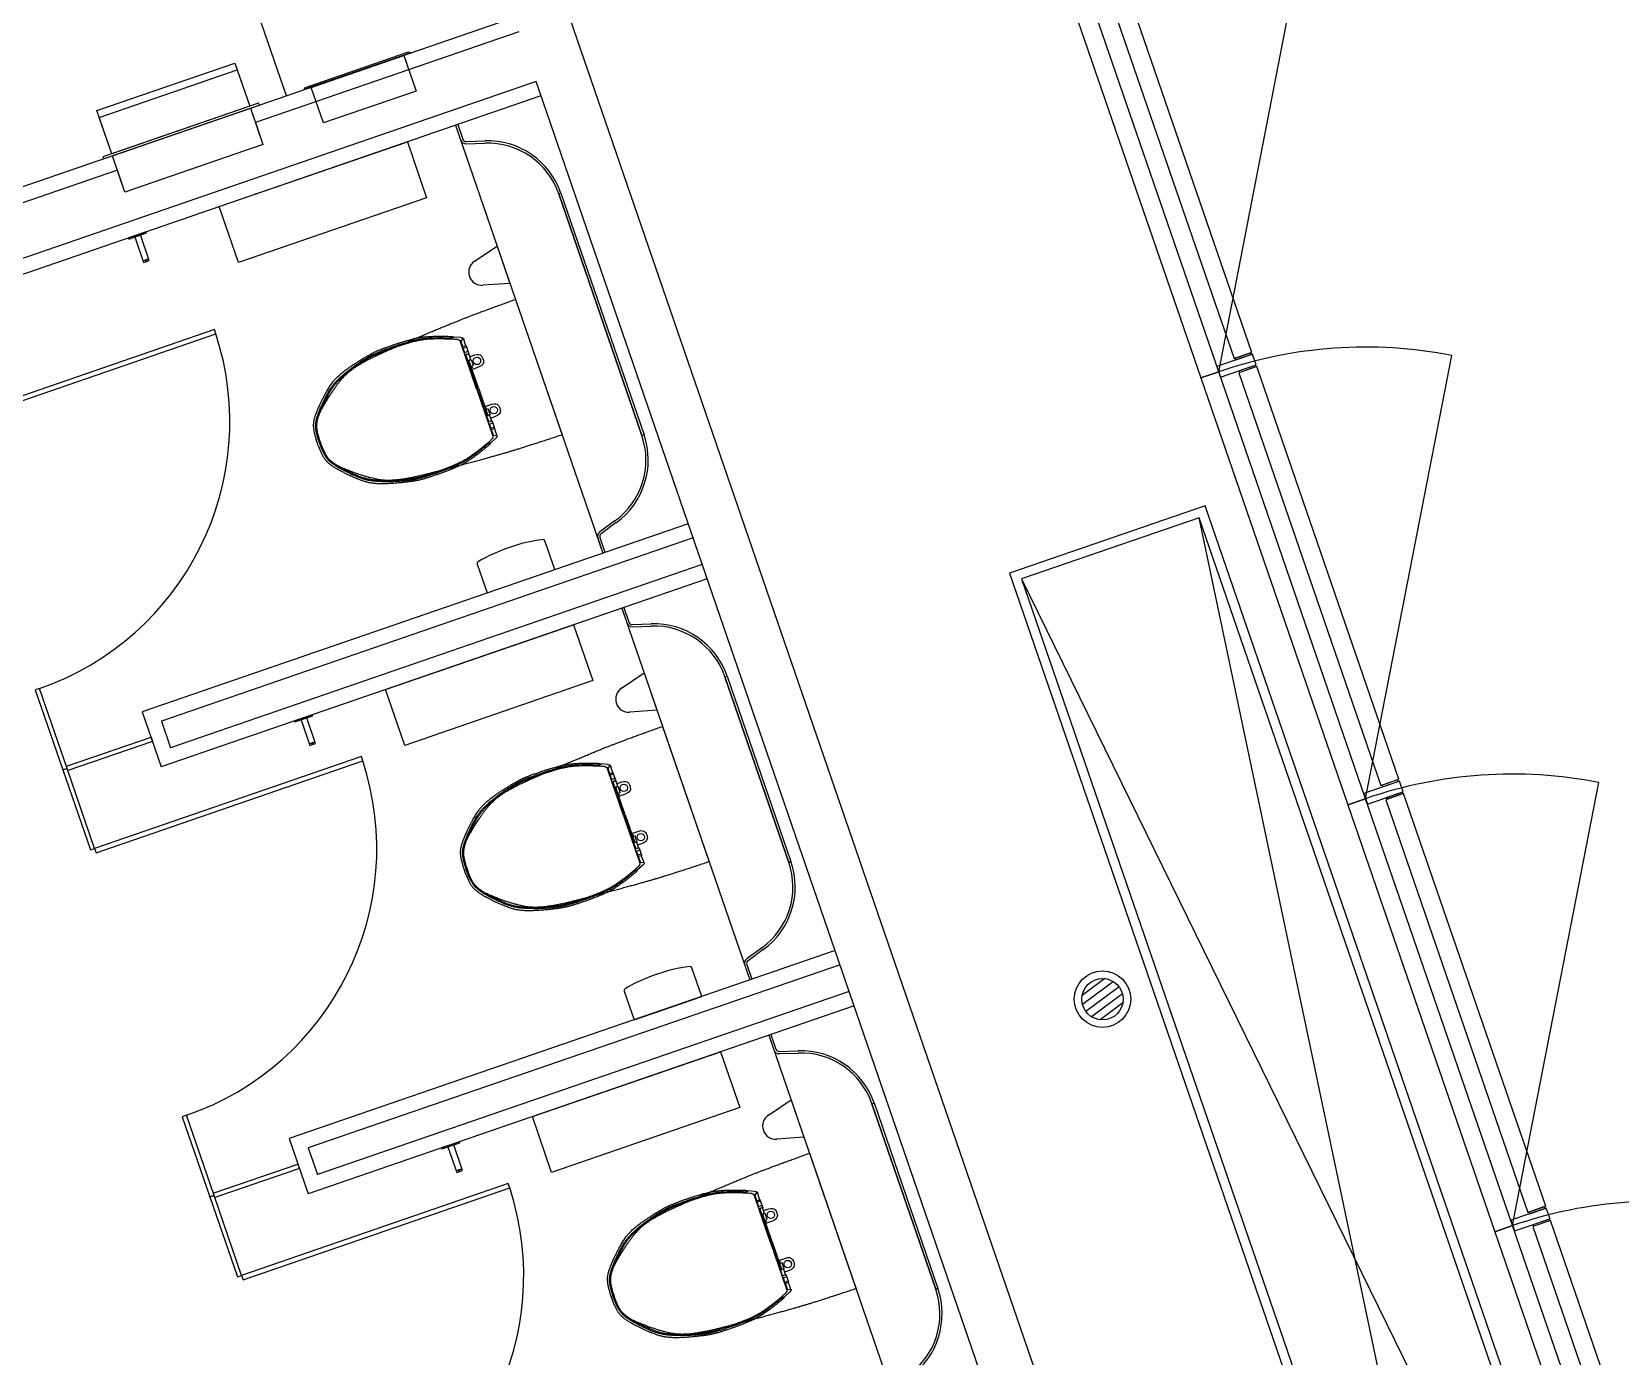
# Model space of a CAD drawing. Extents: x 809431 to 809707, y 818703 to 819368.
# Drawn here: x 809651.584 to 809655.808, y 818765.586 to 818769.106 of the extents above; entities that cross this region are included whole.
import ezdxf

# ---------------------------------------------------------------- set-up
doc = ezdxf.new("R2010")
doc.units = 0
for name, color, linetype in [('Floor Fin', 7, 'Continuous'), ('MAJ221__', 7, 'Continuous'), ('MAJ322__', 7, 'Continuous'), ('MAJ325__', 7, 'Continuous'), ('MAJ342__', 7, 'Continuous'), ('MAJ421__', 7, 'Continuous'), ('MAJ570__', 7, 'Continuous'), ('MAJ740__', 7, 'Continuous')]:
    doc.layers.add(name, color=color, linetype=linetype)

msp = doc.modelspace()

# ---------------------------------------------------------------- linework, layer by layer
at = {"layer": 'Floor Fin'}
for p, q in [((809654.4376, 818766.5899), (809654.377, 818766.545)), ((809654.4604, 818766.5819), (809654.378, 818766.5209)), ((809654.4753, 818766.568), (809654.3869, 818766.5026)), ((809654.4842, 818766.5497), (809654.4018, 818766.4888)), ((809654.4852, 818766.5256), (809654.4245, 818766.4807))]:
    msp.add_line(p, q, dxfattribs=at)
for radius in [0.075, 0.055]:
    msp.add_circle((809654.4311, 818766.5353), radius, dxfattribs=at)
at = {"layer": 'MAJ221__'}
for p, q in [((809656.8665, 818757.9569), (809652.1751, 818771.5818)), ((809652.925, 818768.9739), (809648.0272, 818767.2874)), ((809656.3891, 818758.9135), (809652.925, 818768.9739)), ((809653.3426, 818767.7612), (809651.929, 818767.2745)), ((809653.367, 818767.6903), (809651.9534, 818767.2036)), ((809651.929, 818767.2745), (809651.9534, 818767.2036)), ((809653.7333, 818766.6266), (809652.3197, 818766.1399)), ((809653.7577, 818766.5557), (809652.3441, 818766.069)), ((809652.3197, 818766.1399), (809652.3441, 818766.069))]:
    msp.add_line(p, q, dxfattribs=at)
msp.add_lwpolyline([(809652.8794, 818769.1062), (809652.1789, 818768.865), (809652.1991, 818768.8064), (809651.8322, 818768.6801), (809651.812, 818768.7387), (809650.0807, 818768.1425)], dxfattribs=at)
at = {"layer": 'MAJ322__'}
for p, q in [((809654.74, 818768.2027), (809654.9689, 818769.3807)), ((809655.1306, 818767.0681), (809655.3596, 818768.2461)), ((809655.5213, 818765.9335), (809655.7503, 818767.1114))]:
    msp.add_line(p, q, dxfattribs=at)
for centre in [(809655.1306, 818767.0681), (809655.5213, 818765.9335), (809655.912, 818764.7989)]:
    msp.add_arc(centre, 1.2, 79, 109, dxfattribs=at)
at = {"layer": 'MAJ325__'}
for points in [[(809654.74, 818768.2027), (809654.3493, 818769.3373), (809654.302, 818769.3211), (809654.6927, 818768.1864)], [(809651.3609, 818768.0704), (809651.3649, 818768.0591), (809652.074, 818768.3032), (809652.0701, 818768.3146)], [(809655.1306, 818767.0681), (809654.74, 818768.2027), (809654.6927, 818768.1864), (809655.0834, 818767.0518)], [(809651.5938, 818767.3574), (809651.667, 818767.1446), (809651.6784, 818767.1485), (809651.6051, 818767.3613)], [(809651.9054, 818767.2203), (809651.6803, 818767.1429), (809651.6764, 818767.1542), (809651.9015, 818767.2317)], [(809651.7516, 818766.9358), (809651.7555, 818766.9244), (809652.4647, 818767.1686), (809652.4608, 818767.18)], [(809651.667, 818767.1446), (809651.7403, 818766.9319), (809651.7516, 818766.9358), (809651.6784, 818767.1485)], [(809655.5213, 818765.9335), (809655.1306, 818767.0681), (809655.0834, 818767.0518), (809655.474, 818765.9172)], [(809651.9845, 818766.2227), (809652.0577, 818766.01), (809652.0691, 818766.0139), (809651.9958, 818766.2267)], [(809652.296, 818766.0857), (809652.071, 818766.0082), (809652.0671, 818766.0196), (809652.2921, 818766.0971)], [(809652.1423, 818765.8012), (809652.1462, 818765.7898), (809652.8554, 818766.034), (809652.8514, 818766.0453)], [(809652.0577, 818766.01), (809652.131, 818765.7973), (809652.1423, 818765.8012), (809652.0691, 818766.0139)], [(809655.912, 818764.7989), (809655.5213, 818765.9335), (809655.474, 818765.9172), (809655.8647, 818764.7826)]]:
    msp.add_lwpolyline(points, close=True, dxfattribs=at)
for centre in [(809651.3609, 818768.0704), (809651.7516, 818766.9358), (809652.1423, 818765.8012)]:
    msp.add_arc(centre, 0.75, 289, 18.0833, dxfattribs=at)
at = {"layer": 'MAJ342__'}
for points in [[(809654.828, 818768.2542), (809654.4503, 818769.351), (809654.4031, 818769.3347), (809654.7807, 818768.2379)], [(809654.8394, 818768.2211), (809654.8296, 818768.2495), (809654.7351, 818768.2169), (809654.7448, 818768.1885)], [(809654.8268, 818768.2485), (809654.8252, 818768.2532), (809654.7836, 818768.2389), (809654.7852, 818768.2342)], [(809655.2187, 818767.1196), (809654.841, 818768.2164), (809654.7937, 818768.2001), (809655.1714, 818767.1033)], [(809654.8366, 818768.2201), (809654.8382, 818768.2154), (809654.7966, 818768.2011), (809654.795, 818768.2058)], [(809655.2175, 818767.1139), (809655.2158, 818767.1186), (809655.1742, 818767.1043), (809655.1759, 818767.0995)], [(809655.2301, 818767.0865), (809655.2203, 818767.1148), (809655.1258, 818767.0823), (809655.1355, 818767.0539)], [(809655.6094, 818765.9849), (809655.2317, 818767.0818), (809655.1844, 818767.0655), (809655.5621, 818765.9687)], [(809655.2272, 818767.0855), (809655.2289, 818767.0808), (809655.1873, 818767.0664), (809655.1856, 818767.0712)], [(809655.6208, 818765.9519), (809655.611, 818765.9802), (809655.5164, 818765.9477), (809655.5262, 818765.9193)], [(809655.6082, 818765.9792), (809655.6065, 818765.984), (809655.5649, 818765.9696), (809655.5666, 818765.9649)], [(809656, 818764.8503), (809655.6224, 818765.9471), (809655.5751, 818765.9309), (809655.9528, 818764.834)], [(809655.6179, 818765.9509), (809655.6196, 818765.9462), (809655.5779, 818765.9318), (809655.5763, 818765.9366)]]:
    msp.add_lwpolyline(points, close=True, dxfattribs=at)
at = {"layer": 'MAJ421__'}
for p, q in [((809652.8286, 818769.131), (809650.1055, 818768.1934)), ((809652.938, 818768.936), (809648.0403, 818767.2496)), ((809652.7111, 818768.8579), (809652.7246, 818768.8187)), ((809652.7168, 818768.8599), (809652.7303, 818768.8207)), ((809652.7391, 818768.8146), (809652.7891, 818768.8164)), ((809652.7393, 818768.8086), (809652.7893, 818768.8104)), ((809652.9854, 818768.6756), (809653.2065, 818768.0334)), ((809652.9911, 818768.6776), (809653.2122, 818768.0354)), ((809653.3295, 818767.799), (809651.8782, 818767.2993)), ((809653.135, 818767.8065), (809653.0945, 818767.7771)), ((809653.1385, 818767.8017), (809653.098, 818767.7722)), ((809653.0891, 818767.7601), (809653.1026, 818767.7209)), ((809653.0948, 818767.762), (809653.1083, 818767.7229)), ((809653.38, 818767.6525), (809651.9286, 818767.1527)), ((809653.1531, 818767.5744), (809653.1666, 818767.5352)), ((809653.1588, 818767.5763), (809653.1722, 818767.5371)), ((809653.1811, 818767.5311), (809653.2311, 818767.5328)), ((809653.1813, 818767.5251), (809653.2313, 818767.5268)), ((809653.4274, 818767.3921), (809653.5972, 818766.8988)), ((809653.433, 818767.394), (809653.6029, 818766.9008)), ((809651.8782, 818767.2993), (809651.9286, 818767.1527)), ((809653.7202, 818766.6644), (809652.2689, 818766.1647)), ((809653.5257, 818766.6719), (809653.4852, 818766.6425)), ((809653.5292, 818766.667), (809653.4887, 818766.6376)), ((809653.4798, 818766.6254), (809653.4933, 818766.5863)), ((809653.4855, 818766.6274), (809653.499, 818766.5882)), ((809653.7707, 818766.5179), (809652.3193, 818766.0181)), ((809653.5438, 818766.4397), (809653.5572, 818766.4006)), ((809653.5494, 818766.4417), (809653.5629, 818766.4025)), ((809653.5717, 818766.3965), (809653.6218, 818766.3982)), ((809653.572, 818766.3905), (809653.622, 818766.3922)), ((809653.8181, 818766.2574), (809653.9879, 818765.7642)), ((809653.8237, 818766.2594), (809653.9936, 818765.7661)), ((809652.2689, 818766.1647), (809652.3193, 818766.0181))]:
    msp.add_line(p, q, dxfattribs=at)
for centre, radius, start, end in [((809652.7388, 818768.8236), 0.015, 199, 272), ((809652.7388, 818768.8236), 0.009, 199, 272), ((809652.7963, 818768.6105), 0.206, 19, 92), ((809652.7963, 818768.6105), 0.2, 19, 92), ((809653.0174, 818767.9683), 0.2, 306, 19), ((809653.0174, 818767.9683), 0.206, 306, 19), ((809653.1033, 818767.765), 0.015, 126, 199), ((809653.1033, 818767.765), 0.009, 126, 199), ((809653.1808, 818767.5401), 0.015, 199, 272), ((809653.1808, 818767.5401), 0.009, 199, 272), ((809653.2383, 818767.327), 0.206, 19, 92), ((809653.2383, 818767.327), 0.2, 19, 92), ((809653.4081, 818766.8337), 0.2, 306, 19), ((809653.4081, 818766.8337), 0.206, 306, 19), ((809653.494, 818766.6303), 0.015, 126, 199), ((809653.494, 818766.6303), 0.009, 126, 199), ((809653.5714, 818766.4055), 0.015, 199, 272), ((809653.5714, 818766.4055), 0.009, 199, 272), ((809653.629, 818766.1923), 0.206, 19, 92), ((809653.629, 818766.1923), 0.2, 19, 92), ((809653.7988, 818765.6991), 0.2, 306, 19), ((809653.7988, 818765.6991), 0.206, 306, 19)]:
    msp.add_arc(centre, radius, start, end, dxfattribs=at)
at = {"layer": 'MAJ570__'}
for p, q in [((809655.518, 818763.87), (809654.6884, 818767.8148)), ((809654.2157, 818767.652), (809655.9907, 818764.0327))]:
    msp.add_line(p, q, dxfattribs=at)
for points in [[(809655.5025, 818763.8382), (809656.0225, 818764.0172), (809654.7039, 818767.8466), (809654.1839, 818767.6675)], [(809655.518, 818763.87), (809655.9907, 818764.0327), (809654.6884, 818767.8148), (809654.2157, 818767.652)]]:
    msp.add_lwpolyline(points, close=True, dxfattribs=at)
at = {"layer": 'MAJ740__'}
for p, q in [((809652.2613, 818768.9357), (809651.5125, 818771.1104)), ((809652.7111, 818768.8579), (809653.1026, 818767.7209)), ((809652.7616, 818768.4966), (809652.8217, 818768.5369)), ((809652.8217, 818768.5369), (809652.8558, 818768.4376)), ((809651.8801, 818768.4977), (809651.8952, 818768.5029)), ((809652.8558, 818768.4376), (809652.7837, 818768.4324)), ((809652.8705, 818768.3949), (809652.9945, 818768.035)), ((809652.7245, 818768.2936), (809652.7074, 818768.295)), ((809652.7324, 818768.2896), (809652.7251, 818768.2848)), ((809652.7671, 818768.1577), (809652.7251, 818768.2794)), ((809652.7306, 818768.2696), (809652.7262, 818768.2824)), ((809652.7386, 818768.2713), (809652.7319, 818768.269)), ((809652.7353, 818768.2545), (809652.7321, 818768.2638)), ((809652.7399, 818768.2675), (809652.7327, 818768.2651)), ((809652.7386, 818768.2713), (809652.7339, 818768.2849)), ((809652.7463, 818768.252), (809652.7398, 818768.2707)), ((809652.7437, 818768.2563), (809652.7366, 818768.2538)), ((809652.7448, 818768.2497), (809652.7383, 818768.2474)), ((809652.7384, 818768.2471), (809652.7689, 818768.1583)), ((809652.7457, 818768.2507), (809652.739, 818768.2484)), ((809652.7461, 818768.2491), (809652.7506, 818768.236)), ((809652.7465, 818768.233), (809652.7516, 818768.2347)), ((809652.7717, 818768.1596), (809652.7466, 818768.2325)), ((809652.75, 818768.2347), (809652.7472, 818768.2337)), ((809652.7483, 818768.2425), (809652.7624, 818768.2474)), ((809652.7519, 818768.2171), (809652.757, 818768.2188)), ((809652.7528, 818768.2341), (809652.7577, 818768.2201)), ((809652.7544, 818768.2142), (809652.7533, 818768.2176)), ((809652.7554, 818768.2146), (809652.753, 818768.2137)), ((809652.7552, 818768.2135), (809652.7533, 818768.2128)), ((809652.7546, 818768.2091), (809652.7733, 818768.2156)), ((809652.7554, 818768.2146), (809652.7555, 818768.2141)), ((809652.7669, 818768.1582), (809652.8088, 818768.0365)), ((809652.7993, 818768.07), (809652.7687, 818768.1589)), ((809652.7717, 818768.1596), (809652.7968, 818768.0866)), ((809652.7887, 818768.11), (809652.8075, 818768.1165)), ((809652.7919, 818768.107), (809652.79, 818768.1063)), ((809652.7927, 818768.1062), (809652.7903, 818768.1054)), ((809652.7915, 818768.1021), (809652.7966, 818768.1038)), ((809652.7918, 818768.1059), (809652.7929, 818768.1026)), ((809652.7927, 818768.1062), (809652.7925, 818768.1067)), ((809652.8027, 818768.0892), (809652.7979, 818768.1032)), ((809652.7971, 818768.0862), (809652.8021, 818768.0879)), ((809652.8008, 818768.087), (809652.798, 818768.086)), ((809652.806, 818768.072), (809652.7994, 818768.0698)), ((809652.8073, 818768.0717), (809652.8006, 818768.0694)), ((809652.8014, 818768.0624), (809652.8046, 818768.053)), ((809652.8092, 818768.0661), (809652.802, 818768.0637)), ((809652.8066, 818768.0733), (809652.8021, 818768.0864)), ((809652.8044, 818768.0798), (809652.8184, 818768.0847)), ((809652.8131, 818768.0549), (809652.8059, 818768.0524)), ((809652.807, 818768.0476), (809652.8115, 818768.0348)), ((809652.8144, 818768.0512), (809652.8077, 818768.0489)), ((809652.8085, 818768.0711), (809652.815, 818768.0524)), ((809652.8144, 818768.0512), (809652.8191, 818768.0375)), ((809652.817, 818768.0249), (809652.8044, 818768.0132)), ((809652.8208, 818768.0329), (809652.8121, 818768.0322)), ((809653.1531, 818767.5744), (809653.4933, 818766.5863)), ((809653.1523, 818767.362), (809653.2123, 818767.4023)), ((809653.2123, 818767.4023), (809653.2465, 818767.303)), ((809653.2465, 818767.303), (809653.1744, 818767.2978)), ((809653.2612, 818767.2603), (809653.3852, 818766.9003)), ((809652.3221, 818767.2142), (809652.3372, 818767.2194)), ((809653.1152, 818767.159), (809653.0981, 818767.1604)), ((809653.1231, 818767.1549), (809653.1158, 818767.1501)), ((809653.1577, 818767.023), (809653.1158, 818767.1447)), ((809653.1213, 818767.1349), (809653.1169, 818767.1478)), ((809653.1293, 818767.1366), (809653.1225, 818767.1343)), ((809653.126, 818767.1198), (809653.1228, 818767.1292)), ((809653.1305, 818767.1329), (809653.1234, 818767.1304)), ((809653.1293, 818767.1366), (809653.1246, 818767.1503)), ((809653.1344, 818767.1217), (809653.1272, 818767.1192)), ((809653.1369, 818767.1173), (809653.1305, 818767.136)), ((809653.1355, 818767.1151), (809653.1289, 818767.1128)), ((809653.129, 818767.1125), (809653.1596, 818767.0237)), ((809653.1363, 818767.1161), (809653.1297, 818767.1138)), ((809653.1368, 818767.1144), (809653.1413, 818767.1013)), ((809653.1372, 818767.0984), (809653.1423, 818767.1001)), ((809653.1624, 818767.0249), (809653.1372, 818767.0979)), ((809653.1407, 818767.1001), (809653.1379, 818767.0991)), ((809653.139, 818767.1079), (809653.1531, 818767.1127)), ((809653.1426, 818767.0824), (809653.1477, 818767.0842)), ((809653.1435, 818767.0995), (809653.1483, 818767.0855)), ((809653.1461, 818767.0799), (809653.1437, 818767.0791)), ((809653.1451, 818767.0796), (809653.144, 818767.0829)), ((809653.1459, 818767.0788), (809653.144, 818767.0782)), ((809653.1453, 818767.0745), (809653.164, 818767.0809)), ((809653.1461, 818767.0799), (809653.1462, 818767.0795)), ((809653.1576, 818767.0236), (809653.1994, 818766.9019)), ((809653.19, 818766.9354), (809653.1594, 818767.0242)), ((809653.1624, 818767.0249), (809653.1875, 818766.952)), ((809653.1794, 818766.9754), (809653.1981, 818766.9818)), ((809653.1826, 818766.9723), (809653.1807, 818766.9717)), ((809653.1834, 818766.9716), (809653.181, 818766.9708)), ((809653.1822, 818766.9674), (809653.1873, 818766.9692)), ((809653.1824, 818766.9712), (809653.1836, 818766.9679)), ((809653.1834, 818766.9716), (809653.1832, 818766.972)), ((809653.1878, 818766.9516), (809653.1928, 818766.9533)), ((809653.1934, 818766.9546), (809653.1886, 818766.9686)), ((809653.1915, 818766.9524), (809653.1887, 818766.9514)), ((809653.1973, 818766.9387), (809653.1928, 818766.9518)), ((809653.195, 818766.9452), (809653.2091, 818766.95)), ((809653.1967, 818766.9374), (809653.1901, 818766.9351)), ((809653.198, 818766.9371), (809653.1913, 818766.9348)), ((809653.1921, 818766.9278), (809653.1953, 818766.9184)), ((809653.1999, 818766.9315), (809653.1927, 818766.929)), ((809653.2038, 818766.9203), (809653.1966, 818766.9178)), ((809653.1977, 818766.913), (809653.2021, 818766.9002)), ((809653.205, 818766.9165), (809653.1983, 818766.9142)), ((809653.1992, 818766.9365), (809653.2057, 818766.9178)), ((809653.205, 818766.9165), (809653.2097, 818766.9029)), ((809653.2077, 818766.8902), (809653.1951, 818766.8786)), ((809653.2114, 818766.8983), (809653.2028, 818766.8976)), ((809653.5438, 818766.4397), (809653.884, 818765.4517)), ((809653.543, 818766.2274), (809653.603, 818766.2677)), ((809653.603, 818766.2677), (809653.6372, 818766.1684)), ((809653.6372, 818766.1684), (809653.5651, 818766.1632)), ((809653.6519, 818766.1257), (809653.7758, 818765.7657)), ((809652.7128, 818766.0796), (809652.7279, 818766.0848)), ((809653.5058, 818766.0244), (809653.4887, 818766.0258)), ((809653.5138, 818766.0203), (809653.5065, 818766.0155)), ((809653.5484, 818765.8884), (809653.5065, 818766.0101)), ((809653.512, 818766.0003), (809653.5076, 818766.0131)), ((809653.5199, 818766.002), (809653.5132, 818765.9997)), ((809653.5167, 818765.9852), (809653.5134, 818765.9946)), ((809653.5212, 818765.9983), (809653.5141, 818765.9958)), ((809653.5199, 818766.002), (809653.5152, 818766.0157)), ((809653.5251, 818765.9871), (809653.5179, 818765.9846)), ((809653.5262, 818765.9804), (809653.5196, 818765.9782)), ((809653.5197, 818765.9779), (809653.5503, 818765.8891)), ((809653.527, 818765.9815), (809653.5203, 818765.9792)), ((809653.5276, 818765.9827), (809653.5212, 818766.0014)), ((809653.5274, 818765.9798), (809653.532, 818765.9667)), ((809653.5297, 818765.9733), (809653.5437, 818765.9781)), ((809653.5279, 818765.9638), (809653.5329, 818765.9655)), ((809653.553, 818765.8903), (809653.5279, 818765.9632)), ((809653.5313, 818765.9655), (809653.5285, 818765.9645)), ((809653.5332, 818765.9478), (809653.5384, 818765.9496)), ((809653.5342, 818765.9649), (809653.539, 818765.9509)), ((809653.5367, 818765.9453), (809653.5344, 818765.9445)), ((809653.5358, 818765.945), (809653.5347, 818765.9483)), ((809653.5366, 818765.9442), (809653.5347, 818765.9436)), ((809653.536, 818765.9399), (809653.5547, 818765.9463)), ((809653.5367, 818765.9453), (809653.5369, 818765.9448)), ((809653.5482, 818765.889), (809653.5901, 818765.7673)), ((809653.5807, 818765.8008), (809653.5501, 818765.8896)), ((809653.553, 818765.8903), (809653.5781, 818765.8174)), ((809653.5701, 818765.8408), (809653.5888, 818765.8472)), ((809653.5733, 818765.8377), (809653.5714, 818765.8371)), ((809653.5741, 818765.8369), (809653.5717, 818765.8361)), ((809653.5728, 818765.8328), (809653.578, 818765.8346)), ((809653.5731, 818765.8366), (809653.5743, 818765.8333)), ((809653.5741, 818765.8369), (809653.5739, 818765.8374)), ((809653.5784, 818765.817), (809653.5835, 818765.8187)), ((809653.5841, 818765.82), (809653.5793, 818765.834)), ((809653.5822, 818765.8177), (809653.5794, 818765.8168)), ((809653.588, 818765.804), (809653.5835, 818765.8171)), ((809653.5857, 818765.8106), (809653.5998, 818765.8154)), ((809653.5874, 818765.8028), (809653.5808, 818765.8005)), ((809653.5886, 818765.8025), (809653.582, 818765.8002)), ((809653.5828, 818765.7931), (809653.586, 818765.7838)), ((809653.5906, 818765.7969), (809653.5834, 818765.7944)), ((809653.5944, 818765.7857), (809653.5873, 818765.7832)), ((809653.5884, 818765.7784), (809653.5928, 818765.7655)), ((809653.5957, 818765.7819), (809653.589, 818765.7796)), ((809653.5899, 818765.8019), (809653.5963, 818765.7832)), ((809653.5957, 818765.7819), (809653.6004, 818765.7683)), ((809653.5984, 818765.7556), (809653.5858, 818765.744)), ((809653.6021, 818765.7637), (809653.5934, 818765.763))]:
    msp.add_line(p, q, dxfattribs=at)
for points in [[(809651.7577, 818768.8966), (809652.1245, 818769.0229), (809652.1639, 818768.9085), (809651.7971, 818768.7822)], [(809652.3085, 818768.9525), (809652.3118, 818768.9584), (809652.586, 818769.0528), (809652.5922, 818769.0501)], [(809652.3085, 818768.9525), (809652.5922, 818769.0501), (809652.5923, 818769.0497), (809652.3087, 818768.952)], [(809652.3276, 818768.9585), (809652.5734, 818769.0432), (809652.606, 818768.9486), (809652.3601, 818768.864)], [(809651.7639, 818768.8786), (809652.1307, 818769.0049), (809652.1639, 818768.9085), (809651.7971, 818768.7822)], [(809651.7754, 818768.7684), (809652.1895, 818768.911), (809652.1876, 818768.9166), (809651.7734, 818768.774)], [(809651.799, 818768.7765), (809652.1659, 818768.9028), (809652.1991, 818768.8064), (809651.8322, 818768.6801)], [(809652.1339, 818768.4931), (809652.0828, 818768.6416), (809652.583, 818768.8138), (809652.6341, 818768.6653)], [(809653.2065, 818768.0334), (809652.9854, 818768.6756), (809652.9911, 818768.6776), (809653.2122, 818768.0354)], [(809651.8412, 818768.5584), (809651.8422, 818768.5555), (809651.8583, 818768.5611), (809651.8817, 818768.493), (809651.8969, 818768.4982), (809651.8734, 818768.5663), (809651.8895, 818768.5718), (809651.8885, 818768.5747)], [(809651.8412, 818768.5584), (809651.8422, 818768.5555), (809651.8895, 818768.5718), (809651.8885, 818768.5747)], [(809651.8969, 818768.4982), (809651.8734, 818768.5663), (809651.8583, 818768.5611), (809651.8817, 818768.493)], [(809651.8858, 818768.4997), (809651.8874, 818768.4949), (809651.8912, 818768.4963), (809651.8896, 818768.501)], [(809652.5759, 818767.2096), (809652.5248, 818767.358), (809653.025, 818767.5302), (809653.0761, 818767.3818)], [(809653.5972, 818766.8988), (809653.4274, 818767.3921), (809653.433, 818767.394), (809653.6029, 818766.9008)], [(809652.2832, 818767.2748), (809652.2842, 818767.272), (809652.3003, 818767.2775), (809652.3237, 818767.2095), (809652.3388, 818767.2147), (809652.3154, 818767.2827), (809652.3315, 818767.2883), (809652.3305, 818767.2911)], [(809652.2832, 818767.2748), (809652.2842, 818767.272), (809652.3315, 818767.2883), (809652.3305, 818767.2911)], [(809652.3388, 818767.2147), (809652.3154, 818767.2827), (809652.3003, 818767.2775), (809652.3237, 818767.2095)], [(809652.3277, 818767.2161), (809652.3294, 818767.2114), (809652.3332, 818767.2127), (809652.3315, 818767.2174)], [(809652.9666, 818766.0749), (809652.9155, 818766.2234), (809653.4156, 818766.3956), (809653.4668, 818766.2472)], [(809653.9879, 818765.7642), (809653.8181, 818766.2574), (809653.8237, 818766.2594), (809653.9936, 818765.7661)], [(809652.6739, 818766.1402), (809652.6749, 818766.1374), (809652.6909, 818766.1429), (809652.7144, 818766.0748), (809652.7295, 818766.08), (809652.7061, 818766.1481), (809652.7221, 818766.1537), (809652.7212, 818766.1565)], [(809652.6739, 818766.1402), (809652.6749, 818766.1374), (809652.7221, 818766.1537), (809652.7212, 818766.1565)], [(809652.7295, 818766.08), (809652.7061, 818766.1481), (809652.6909, 818766.1429), (809652.7144, 818766.0748)], [(809652.7184, 818766.0815), (809652.7201, 818766.0768), (809652.7238, 818766.0781), (809652.7222, 818766.0828)]]:
    msp.add_lwpolyline(points, close=True, dxfattribs=at)
for points in [[(809652.7953, 818767.6151), (809652.975, 818767.677), (809652.9486, 818767.7535)], [(809652.769, 818767.6916), (809652.7953, 818767.6151)], [(809653.186, 818766.4805), (809653.3657, 818766.5423), (809653.3393, 818766.6189)], [(809653.1597, 818766.557), (809653.186, 818766.4805)]]:
    msp.add_lwpolyline(points, dxfattribs=at)
for centre in [(809652.7679, 818768.2315), (809652.8129, 818768.1006), (809653.1585, 818767.0968), (809653.2036, 818766.9659), (809653.5492, 818765.9622), (809653.5943, 818765.8313)]:
    msp.add_circle(centre, 0.00989, dxfattribs=at)
for centre, radius, start, end in [((809652.7812, 818768.4674), 0.0351, 123.8615, 274.1383), ((809653.0028, 818767.3045), 0.4563, 97.4954, 120.5046), ((809652.9439, 818767.7519), 0.005, 19, 97.4954), ((809652.7737, 818767.6933), 0.005, 120.5046, 199), ((809653.1719, 818767.3328), 0.0351, 123.8615, 274.1383), ((809653.3934, 818766.1698), 0.4563, 97.4954, 120.5046), ((809653.3346, 818766.6172), 0.005, 19, 97.4954), ((809653.1644, 818766.5586), 0.005, 120.5046, 199), ((809653.5626, 818766.1982), 0.0351, 123.8615, 274.1383)]:
    msp.add_arc(centre, radius, start, end, dxfattribs=at)
for points, degree in [([(809652.5966, 818768.2878), (809652.6869, 818768.3262), (809652.7782, 818768.3619), (809652.8705, 818768.3949)], 2), ([(809652.4371, 818768.2143), (809652.4698, 818768.2375), (809652.5057, 818768.2559), (809652.5436, 818768.269)], 2), ([(809652.4388, 818768.2119), (809652.4713, 818768.2349), (809652.5069, 818768.2532), (809652.5446, 818768.2662)], 2), ([(809652.4524, 818768.2299), (809652.4802, 818768.2476), (809652.5101, 818768.2619), (809652.5413, 818768.2727)], 2), ([(809652.5161, 818768.2527), (809652.5429, 818768.2646), (809652.5697, 818768.2763), (809652.5966, 818768.2878)], 2), ([(809652.5413, 818768.2727), (809652.5922, 818768.2902), (809652.6459, 818768.2983), (809652.6997, 818768.2967)], 2), ([(809652.5436, 818768.269), (809652.5948, 818768.2866), (809652.6489, 818768.2947), (809652.703, 818768.2927)], 2), ([(809652.5446, 818768.2662), (809652.5983, 818768.2847), (809652.6552, 818768.2926), (809652.712, 818768.2893)], 2), ([(809652.6997, 818768.2967), (809652.7021, 818768.2966), (809652.7044, 818768.2955), (809652.7058, 818768.2935)], 2), ([(809652.7074, 818768.295), (809652.7064, 818768.2936), (809652.7048, 818768.2927), (809652.703, 818768.2927)], 2), ([(809652.712, 818768.2893), (809652.718, 818768.289), (809652.7232, 818768.2851), (809652.7251, 818768.2794)], 2), ([(809652.7245, 818768.2936), (809652.7272, 818768.2934), (809652.7299, 818768.2926), (809652.7323, 818768.2913)], 2), ([(809652.7251, 818768.2848), (809652.7256, 818768.284), (809652.7259, 818768.2832), (809652.7262, 818768.2824)], 2), ([(809652.7319, 818768.269), (809652.7314, 818768.2688), (809652.7308, 818768.2691), (809652.7306, 818768.2696)], 2), ([(809652.7319, 818768.2892), (809652.7327, 818768.2879), (809652.7334, 818768.2864), (809652.7339, 818768.2849)], 2), ([(809652.7321, 818768.2638), (809652.7319, 818768.2643), (809652.7322, 818768.2649), (809652.7327, 818768.2651), (809652.7327, 818768.2651), (809652.7327, 818768.2651), (809652.7327, 818768.2651)], 3), ([(809652.7323, 818768.2913), (809652.7328, 818768.291), (809652.733, 818768.2904), (809652.7327, 818768.2899), (809652.7327, 818768.2898), (809652.7325, 818768.2897), (809652.7324, 818768.2896)], 3), ([(809652.7386, 818768.2713), (809652.7391, 818768.2714), (809652.7396, 818768.2712), (809652.7398, 818768.2707)], 2), ([(809652.7405, 818768.2688), (809652.7406, 818768.2683), (809652.7404, 818768.2677), (809652.7399, 818768.2675)], 2), ([(809652.3494, 818768.1128), (809652.3718, 818768.1609), (809652.4075, 818768.2015), (809652.4524, 818768.2299)], 2), ([(809652.3607, 818768.1131), (809652.3966, 818768.1748), (809652.451, 818768.2236), (809652.5161, 818768.2527)], 2), ([(809652.7366, 818768.2538), (809652.736, 818768.2537), (809652.7355, 818768.2539), (809652.7353, 818768.2545)], 2), ([(809652.7384, 818768.2471), (809652.7382, 818768.2477), (809652.7385, 818768.2482), (809652.739, 818768.2484)], 2), ([(809652.7437, 818768.2563), (809652.7442, 818768.2565), (809652.7448, 818768.2562), (809652.745, 818768.2557)], 2), ([(809652.7448, 818768.2497), (809652.7453, 818768.2499), (809652.7459, 818768.2496), (809652.7461, 818768.2491)], 2), ([(809652.7463, 818768.252), (809652.7464, 818768.2514), (809652.7462, 818768.2509), (809652.7457, 818768.2507)], 2), ([(809652.7466, 818768.2325), (809652.7464, 818768.233), (809652.7467, 818768.2336), (809652.7472, 818768.2337)], 2), ([(809652.7506, 818768.236), (809652.7508, 818768.2355), (809652.7505, 818768.2349), (809652.75, 818768.2347)], 2), ([(809652.7516, 818768.2347), (809652.7521, 818768.2349), (809652.7526, 818768.2346), (809652.7528, 818768.2341)], 2), ([(809652.7577, 818768.2201), (809652.7578, 818768.2196), (809652.7576, 818768.219), (809652.757, 818768.2188)], 2), ([(809652.7624, 818768.2474), (809652.7712, 818768.2504), (809652.7807, 818768.2457), (809652.7838, 818768.2369), (809652.7868, 818768.2282), (809652.7821, 818768.2186), (809652.7733, 818768.2156)], 3), ([(809652.3535, 818768.1091), (809652.3722, 818768.1506), (809652.4009, 818768.1867), (809652.4371, 818768.2143)], 2), ([(809652.3562, 818768.1079), (809652.3747, 818768.1489), (809652.4031, 818768.1847), (809652.4389, 818768.2119)], 2), ([(809652.7555, 818768.2141), (809652.7556, 818768.2138), (809652.7555, 818768.2136), (809652.7552, 818768.2135)], 2), ([(809652.3444, 818768.0124), (809652.3329, 818768.0453), (809652.3347, 818768.0813), (809652.3494, 818768.1128)], 2), ([(809652.3492, 818768.0138), (809652.3384, 818768.0449), (809652.34, 818768.079), (809652.3535, 818768.1091)], 2), ([(809652.351, 818768.0147), (809652.3397, 818768.0474), (809652.3433, 818768.0833), (809652.3607, 818768.1131)], 2), ([(809652.352, 818768.0147), (809652.3415, 818768.0452), (809652.343, 818768.0785), (809652.3562, 818768.1079)], 2), ([(809652.7919, 818768.107), (809652.7922, 818768.1071), (809652.7924, 818768.1069), (809652.7925, 818768.1067)], 2), ([(809652.7966, 818768.1038), (809652.7972, 818768.104), (809652.7977, 818768.1037), (809652.7979, 818768.1032)], 2), ([(809652.8027, 818768.0892), (809652.8029, 818768.0887), (809652.8026, 818768.0881), (809652.8021, 818768.0879)], 2), ([(809652.8075, 818768.1165), (809652.8162, 818768.1195), (809652.8258, 818768.1148), (809652.8288, 818768.106), (809652.8318, 818768.0973), (809652.8272, 818768.0877), (809652.8184, 818768.0847)], 3), ([(809652.798, 818768.086), (809652.7975, 818768.0858), (809652.797, 818768.0861), (809652.7968, 818768.0866)], 2), ([(809652.8006, 818768.0694), (809652.8001, 818768.0693), (809652.7995, 818768.0695), (809652.7993, 818768.07)], 2), ([(809652.8008, 818768.087), (809652.8014, 818768.0872), (809652.8019, 818768.0869), (809652.8021, 818768.0864)], 2), ([(809652.8014, 818768.0624), (809652.8012, 818768.0629), (809652.8015, 818768.0635), (809652.802, 818768.0637)], 2), ([(809652.8059, 818768.0524), (809652.8054, 818768.0523), (809652.8048, 818768.0525), (809652.8046, 818768.053), (809652.8046, 818768.053), (809652.8046, 818768.053), (809652.8046, 818768.053)], 3), ([(809652.8066, 818768.0733), (809652.8068, 818768.0728), (809652.8065, 818768.0722), (809652.806, 818768.072)], 2), ([(809652.807, 818768.0476), (809652.8069, 818768.0481), (809652.8071, 818768.0487), (809652.8077, 818768.0489)], 2), ([(809652.8073, 818768.0717), (809652.8078, 818768.0719), (809652.8084, 818768.0716), (809652.8085, 818768.0711)], 2), ([(809652.8098, 818768.0674), (809652.81, 818768.0669), (809652.8097, 818768.0663), (809652.8092, 818768.0661)], 2), ([(809652.8131, 818768.0549), (809652.8136, 818768.0551), (809652.8141, 818768.0548), (809652.8143, 818768.0543)], 2), ([(809652.815, 818768.0524), (809652.8151, 818768.0519), (809652.8149, 818768.0513), (809652.8144, 818768.0512)], 2), ([(809652.4101, 818767.9365), (809652.3791, 818767.9523), (809652.3556, 818767.9795), (809652.3444, 818768.0124)], 2), ([(809652.4111, 818767.9419), (809652.3819, 818767.9573), (809652.3597, 818767.9832), (809652.349, 818768.0143)], 2), ([(809652.4192, 818767.9431), (809652.3871, 818767.9559), (809652.3622, 818767.982), (809652.351, 818768.0147)], 2), ([(809652.4124, 818767.9445), (809652.384, 818767.9595), (809652.3623, 818767.9848), (809652.3518, 818768.0153)], 2), ([(809652.8045, 818768.0205), (809652.7618, 818767.9831), (809652.7121, 818767.9542), (809652.6583, 818767.9357)], 2), ([(809652.7995, 818768.0124), (809652.7581, 818767.9775), (809652.7105, 818767.9506), (809652.6593, 818767.9329)], 2), ([(809652.7994, 818768.0072), (809652.758, 818767.9727), (809652.7107, 818767.9461), (809652.6598, 818767.9286)], 2), ([(809652.9945, 818768.035), (809652.9014, 818768.0041), (809652.8074, 818767.976), (809652.7127, 818767.9507)], 2), ([(809652.8022, 818768.0135), (809652.8023, 818768.011), (809652.8013, 818768.0087), (809652.7994, 818768.0072)], 2), ([(809652.7995, 818768.0124), (809652.8009, 818768.0135), (809652.8028, 818768.0138), (809652.8044, 818768.0132)], 2), ([(809652.8088, 818768.0365), (809652.8107, 818768.0308), (809652.809, 818768.0245), (809652.8045, 818768.0205)], 2), ([(809652.8115, 818768.0348), (809652.8118, 818768.034), (809652.812, 818768.0331), (809652.8121, 818768.0322)], 2), ([(809652.8218, 818768.0316), (809652.8207, 818768.029), (809652.8191, 818768.0267), (809652.817, 818768.0249)], 2), ([(809652.8191, 818768.0375), (809652.8196, 818768.036), (809652.82, 818768.0345), (809652.8201, 818768.0329)], 2), ([(809652.8208, 818768.0329), (809652.8213, 818768.033), (809652.8218, 818768.0326), (809652.8218, 818768.0321), (809652.8219, 818768.0319), (809652.8218, 818768.0317), (809652.8218, 818768.0316)], 3), ([(809652.5634, 818767.9075), (809652.5106, 818767.9023), (809652.4574, 818767.9123), (809652.4101, 818767.9365)], 2), ([(809652.5417, 818767.9104), (809652.4962, 818767.9099), (809652.4513, 818767.9207), (809652.4111, 818767.9419)], 2), ([(809652.5417, 818767.9134), (809652.4967, 818767.9128), (809652.4523, 818767.9235), (809652.4124, 818767.9445)], 2), ([(809652.6277, 818767.9289), (809652.5584, 818767.9117), (809652.4855, 818767.9167), (809652.4192, 818767.9431)], 2), ([(809652.6583, 818767.9357), (809652.6207, 818767.9228), (809652.5814, 818767.9153), (809652.5416, 818767.9134)], 2), ([(809652.6593, 818767.9329), (809652.6214, 818767.9199), (809652.5818, 818767.9123), (809652.5417, 818767.9104)], 2), ([(809652.6598, 818767.9286), (809652.6286, 818767.9179), (809652.5962, 818767.9108), (809652.5634, 818767.9075)], 2), ([(809652.7127, 818767.9507), (809652.6844, 818767.9432), (809652.6561, 818767.9359), (809652.6277, 818767.9289)], 2), ([(809652.9873, 818767.1532), (809653.0775, 818767.1916), (809653.1689, 818767.2273), (809653.2612, 818767.2603)], 2), ([(809652.932, 818767.1381), (809652.9829, 818767.1556), (809653.0366, 818767.1637), (809653.0904, 818767.1621)], 2), ([(809653.0904, 818767.1621), (809653.0928, 818767.162), (809653.0951, 818767.1608), (809653.0965, 818767.1589)], 2), ([(809653.0981, 818767.1604), (809653.0971, 818767.1589), (809653.0955, 818767.158), (809653.0937, 818767.1581)], 2), ([(809652.7513, 818766.9785), (809652.7873, 818767.0401), (809652.8417, 818767.089), (809652.9068, 818767.1181)], 2), ([(809652.8278, 818767.0797), (809652.8605, 818767.1029), (809652.8964, 818767.1213), (809652.9343, 818767.1343)], 2), ([(809652.8295, 818767.0773), (809652.862, 818767.1003), (809652.8976, 818767.1186), (809652.9353, 818767.1315)], 2), ([(809652.843, 818767.0953), (809652.8709, 818767.113), (809652.9008, 818767.1273), (809652.932, 818767.1381)], 2), ([(809652.9068, 818767.1181), (809652.9336, 818767.13), (809652.9604, 818767.1417), (809652.9873, 818767.1532)], 2), ([(809652.9343, 818767.1344), (809652.9855, 818767.152), (809653.0396, 818767.16), (809653.0937, 818767.1581)], 2), ([(809652.9353, 818767.1315), (809652.989, 818767.1501), (809653.0459, 818767.1579), (809653.1026, 818767.1547)], 2), ([(809653.1026, 818767.1547), (809653.1087, 818767.1544), (809653.1139, 818767.1504), (809653.1158, 818767.1447)], 2), ([(809653.1152, 818767.159), (809653.1179, 818767.1588), (809653.1206, 818767.158), (809653.123, 818767.1567)], 2), ([(809653.1158, 818767.1501), (809653.1163, 818767.1494), (809653.1166, 818767.1486), (809653.1169, 818767.1478)], 2), ([(809653.1225, 818767.1343), (809653.122, 818767.1342), (809653.1215, 818767.1344), (809653.1213, 818767.1349)], 2), ([(809653.1226, 818767.1546), (809653.1234, 818767.1532), (809653.1241, 818767.1518), (809653.1246, 818767.1503)], 2), ([(809653.1228, 818767.1292), (809653.1226, 818767.1297), (809653.1229, 818767.1303), (809653.1234, 818767.1304), (809653.1234, 818767.1304), (809653.1234, 818767.1304), (809653.1234, 818767.1304)], 3), ([(809653.123, 818767.1567), (809653.1235, 818767.1564), (809653.1237, 818767.1558), (809653.1234, 818767.1553), (809653.1233, 818767.1552), (809653.1232, 818767.155), (809653.1231, 818767.1549)], 3), ([(809653.1272, 818767.1192), (809653.1267, 818767.119), (809653.1262, 818767.1193), (809653.126, 818767.1198)], 2), ([(809653.1293, 818767.1366), (809653.1298, 818767.1368), (809653.1303, 818767.1365), (809653.1305, 818767.136)], 2), ([(809653.1312, 818767.1342), (809653.1313, 818767.1336), (809653.1311, 818767.1331), (809653.1305, 818767.1329)], 2), ([(809653.1344, 818767.1217), (809653.1349, 818767.1219), (809653.1355, 818767.1216), (809653.1357, 818767.1211)], 2), ([(809652.7401, 818766.9781), (809652.7625, 818767.0263), (809652.7982, 818767.0669), (809652.843, 818767.0953)], 2), ([(809652.7442, 818766.9745), (809652.7628, 818767.0159), (809652.7916, 818767.0521), (809652.8278, 818767.0797)], 2), ([(809652.7469, 818766.9732), (809652.7653, 818767.0143), (809652.7938, 818767.0501), (809652.8296, 818767.0773)], 2), ([(809653.129, 818767.1125), (809653.1289, 818767.113), (809653.1291, 818767.1136), (809653.1297, 818767.1138)], 2), ([(809653.1355, 818767.1151), (809653.136, 818767.1152), (809653.1366, 818767.115), (809653.1368, 818767.1144)], 2), ([(809653.1369, 818767.1173), (809653.1371, 818767.1168), (809653.1368, 818767.1163), (809653.1363, 818767.1161)], 2), ([(809653.1372, 818767.0979), (809653.1371, 818767.0984), (809653.1373, 818767.0989), (809653.1379, 818767.0991)], 2), ([(809653.1413, 818767.1013), (809653.1414, 818767.1008), (809653.1412, 818767.1003), (809653.1407, 818767.1001)], 2), ([(809653.1423, 818767.1001), (809653.1428, 818767.1003), (809653.1433, 818767.1), (809653.1435, 818767.0995)], 2), ([(809653.1462, 818767.0795), (809653.1463, 818767.0792), (809653.1462, 818767.0789), (809653.1459, 818767.0788)], 2), ([(809653.1483, 818767.0855), (809653.1485, 818767.085), (809653.1482, 818767.0844), (809653.1477, 818767.0842)], 2), ([(809653.1531, 818767.1127), (809653.1618, 818767.1158), (809653.1714, 818767.1111), (809653.1744, 818767.1023), (809653.1775, 818767.0935), (809653.1728, 818767.084), (809653.164, 818767.0809)], 3), ([(809652.7351, 818766.8778), (809652.7236, 818766.9106), (809652.7254, 818766.9466), (809652.7401, 818766.9781)], 2), ([(809652.7398, 818766.8791), (809652.7291, 818766.9103), (809652.7307, 818766.9444), (809652.7442, 818766.9745)], 2), ([(809652.7416, 818766.8801), (809652.7304, 818766.9127), (809652.7339, 818766.9487), (809652.7513, 818766.9785)], 2), ([(809652.7426, 818766.8801), (809652.7322, 818766.9106), (809652.7337, 818766.9439), (809652.7469, 818766.9732)], 2), ([(809653.1826, 818766.9723), (809653.1828, 818766.9724), (809653.1831, 818766.9723), (809653.1832, 818766.972)], 2), ([(809653.1873, 818766.9692), (809653.1878, 818766.9694), (809653.1884, 818766.9691), (809653.1886, 818766.9686)], 2), ([(809653.1887, 818766.9514), (809653.1882, 818766.9512), (809653.1876, 818766.9515), (809653.1875, 818766.952)], 2), ([(809653.1915, 818766.9524), (809653.192, 818766.9525), (809653.1926, 818766.9523), (809653.1928, 818766.9518)], 2), ([(809653.1934, 818766.9546), (809653.1936, 818766.9541), (809653.1933, 818766.9535), (809653.1928, 818766.9533)], 2), ([(809653.1981, 818766.9818), (809653.2069, 818766.9849), (809653.2165, 818766.9802), (809653.2195, 818766.9714), (809653.2225, 818766.9626), (809653.2179, 818766.9531), (809653.2091, 818766.95)], 3), ([(809653.1913, 818766.9348), (809653.1908, 818766.9346), (809653.1902, 818766.9349), (809653.19, 818766.9354)], 2), ([(809653.1921, 818766.9278), (809653.1919, 818766.9283), (809653.1922, 818766.9289), (809653.1927, 818766.929)], 2), ([(809653.1966, 818766.9178), (809653.1961, 818766.9176), (809653.1955, 818766.9179), (809653.1953, 818766.9184), (809653.1953, 818766.9184), (809653.1953, 818766.9184), (809653.1953, 818766.9184)], 3), ([(809653.1973, 818766.9387), (809653.1975, 818766.9381), (809653.1972, 818766.9376), (809653.1967, 818766.9374)], 2), ([(809653.1977, 818766.913), (809653.1975, 818766.9135), (809653.1978, 818766.9141), (809653.1983, 818766.9142)], 2), ([(809653.198, 818766.9371), (809653.1985, 818766.9373), (809653.199, 818766.937), (809653.1992, 818766.9365)], 2), ([(809653.2005, 818766.9328), (809653.2007, 818766.9322), (809653.2004, 818766.9317), (809653.1999, 818766.9315)], 2), ([(809653.2038, 818766.9203), (809653.2043, 818766.9205), (809653.2048, 818766.9202), (809653.205, 818766.9197)], 2), ([(809653.2057, 818766.9178), (809653.2058, 818766.9173), (809653.2056, 818766.9167), (809653.205, 818766.9165)], 2), ([(809652.8008, 818766.8018), (809652.7698, 818766.8176), (809652.7463, 818766.8449), (809652.7351, 818766.8778)], 2), ([(809652.8017, 818766.8073), (809652.7726, 818766.8226), (809652.7504, 818766.8485), (809652.7396, 818766.8797)], 2), ([(809652.8099, 818766.8085), (809652.7778, 818766.8213), (809652.7529, 818766.8474), (809652.7416, 818766.8801)], 2), ([(809652.8031, 818766.8099), (809652.7746, 818766.8249), (809652.7529, 818766.8502), (809652.7425, 818766.8807)], 2), ([(809653.1952, 818766.8859), (809653.1524, 818766.8484), (809653.1028, 818766.8196), (809653.049, 818766.8011)], 2), ([(809653.1902, 818766.8777), (809653.1488, 818766.8429), (809653.1012, 818766.816), (809653.05, 818766.7983)], 2), ([(809653.1901, 818766.8725), (809653.1487, 818766.8381), (809653.1014, 818766.8115), (809653.0505, 818766.794)], 2), ([(809653.3852, 818766.9003), (809653.2921, 818766.8695), (809653.1981, 818766.8414), (809653.1034, 818766.8161)], 2), ([(809653.1929, 818766.8789), (809653.193, 818766.8764), (809653.1919, 818766.8741), (809653.1901, 818766.8725)], 2), ([(809653.1902, 818766.8777), (809653.1916, 818766.8789), (809653.1934, 818766.8792), (809653.1951, 818766.8786)], 2), ([(809653.1994, 818766.9019), (809653.2014, 818766.8962), (809653.1997, 818766.8899), (809653.1952, 818766.8859)], 2), ([(809653.2021, 818766.9002), (809653.2024, 818766.8993), (809653.2026, 818766.8985), (809653.2028, 818766.8976)], 2), ([(809653.2125, 818766.8969), (809653.2114, 818766.8944), (809653.2097, 818766.8921), (809653.2077, 818766.8902)], 2), ([(809653.2097, 818766.9029), (809653.2103, 818766.9014), (809653.2106, 818766.8998), (809653.2108, 818766.8983)], 2), ([(809653.2114, 818766.8983), (809653.212, 818766.8984), (809653.2125, 818766.898), (809653.2125, 818766.8974), (809653.2126, 818766.8973), (809653.2125, 818766.8971), (809653.2125, 818766.8969)], 3), ([(809652.954, 818766.7729), (809652.9012, 818766.7677), (809652.848, 818766.7777), (809652.8008, 818766.8018)], 2), ([(809652.9324, 818766.7758), (809652.8869, 818766.7753), (809652.842, 818766.7861), (809652.8017, 818766.8073)], 2), ([(809652.9324, 818766.7788), (809652.8874, 818766.7782), (809652.8429, 818766.7889), (809652.8031, 818766.8099)], 2), ([(809653.0183, 818766.7942), (809652.9491, 818766.7771), (809652.8762, 818766.7821), (809652.8099, 818766.8085)], 2), ([(809653.049, 818766.8011), (809653.0114, 818766.7882), (809652.972, 818766.7806), (809652.9323, 818766.7788)], 2), ([(809653.05, 818766.7983), (809653.0121, 818766.7853), (809652.9725, 818766.7777), (809652.9324, 818766.7758)], 2), ([(809653.0505, 818766.794), (809653.0193, 818766.7832), (809652.9869, 818766.7762), (809652.954, 818766.7729)], 2), ([(809653.1034, 818766.8161), (809653.0751, 818766.8086), (809653.0468, 818766.8013), (809653.0183, 818766.7942)], 2), ([(809653.378, 818766.0186), (809653.4682, 818766.057), (809653.5596, 818766.0927), (809653.6519, 818766.1257)], 2), ([(809653.3227, 818766.0034), (809653.3736, 818766.021), (809653.4272, 818766.0291), (809653.481, 818766.0275)], 2), ([(809653.325, 818765.9997), (809653.3762, 818766.0174), (809653.4302, 818766.0254), (809653.4844, 818766.0235)], 2), ([(809653.3259, 818765.9969), (809653.3797, 818766.0154), (809653.4366, 818766.0233), (809653.4933, 818766.0201)], 2), ([(809653.481, 818766.0275), (809653.4835, 818766.0274), (809653.4857, 818766.0262), (809653.4872, 818766.0242)], 2), ([(809653.4887, 818766.0258), (809653.4878, 818766.0243), (809653.4861, 818766.0234), (809653.4844, 818766.0235)], 2), ([(809653.4933, 818766.0201), (809653.4993, 818766.0197), (809653.5045, 818766.0158), (809653.5065, 818766.0101)], 2), ([(809653.5058, 818766.0244), (809653.5086, 818766.0242), (809653.5113, 818766.0234), (809653.5137, 818766.022)], 2), ([(809653.5132, 818766.02), (809653.5141, 818766.0186), (809653.5147, 818766.0172), (809653.5152, 818766.0157)], 2), ([(809653.5137, 818766.022), (809653.5142, 818766.0218), (809653.5144, 818766.0212), (809653.5141, 818766.0207), (809653.514, 818766.0205), (809653.5139, 818766.0204), (809653.5138, 818766.0203)], 3), ([(809653.142, 818765.8439), (809653.178, 818765.9055), (809653.2324, 818765.9543), (809653.2975, 818765.9835)], 2), ([(809653.2185, 818765.9451), (809653.2512, 818765.9683), (809653.287, 818765.9867), (809653.325, 818765.9997)], 2), ([(809653.2202, 818765.9426), (809653.2527, 818765.9657), (809653.2883, 818765.9839), (809653.3259, 818765.9969)], 2), ([(809653.2337, 818765.9607), (809653.2616, 818765.9783), (809653.2915, 818765.9927), (809653.3227, 818766.0034)], 2), ([(809653.2975, 818765.9835), (809653.3242, 818765.9954), (809653.3511, 818766.0071), (809653.378, 818766.0186)], 2), ([(809653.5065, 818766.0155), (809653.5069, 818766.0148), (809653.5073, 818766.014), (809653.5076, 818766.0131)], 2), ([(809653.5132, 818765.9997), (809653.5127, 818765.9995), (809653.5122, 818765.9998), (809653.512, 818766.0003)], 2), ([(809653.5134, 818765.9946), (809653.5133, 818765.9951), (809653.5135, 818765.9956), (809653.5141, 818765.9958), (809653.5141, 818765.9958), (809653.5141, 818765.9958), (809653.5141, 818765.9958)], 3), ([(809653.5179, 818765.9846), (809653.5174, 818765.9844), (809653.5168, 818765.9847), (809653.5167, 818765.9852)], 2), ([(809653.5197, 818765.9779), (809653.5195, 818765.9784), (809653.5198, 818765.979), (809653.5203, 818765.9792)], 2), ([(809653.5199, 818766.002), (809653.5204, 818766.0022), (809653.521, 818766.0019), (809653.5212, 818766.0014)], 2), ([(809653.5218, 818765.9995), (809653.522, 818765.999), (809653.5217, 818765.9985), (809653.5212, 818765.9983)], 2), ([(809653.5251, 818765.9871), (809653.5256, 818765.9872), (809653.5262, 818765.987), (809653.5263, 818765.9864)], 2), ([(809653.5262, 818765.9804), (809653.5267, 818765.9806), (809653.5273, 818765.9803), (809653.5274, 818765.9798)], 2), ([(809653.5276, 818765.9827), (809653.5278, 818765.9822), (809653.5275, 818765.9816), (809653.527, 818765.9815)], 2), ([(809653.5437, 818765.9781), (809653.5525, 818765.9811), (809653.5621, 818765.9765), (809653.5651, 818765.9677), (809653.5681, 818765.9589), (809653.5635, 818765.9493), (809653.5547, 818765.9463)], 3), ([(809653.1308, 818765.8435), (809653.1531, 818765.8916), (809653.1889, 818765.9323), (809653.2337, 818765.9607)], 2), ([(809653.1349, 818765.8398), (809653.1535, 818765.8813), (809653.1823, 818765.9175), (809653.2185, 818765.9451)], 2), ([(809653.1376, 818765.8386), (809653.156, 818765.8797), (809653.1844, 818765.9154), (809653.2203, 818765.9427)], 2), ([(809653.5279, 818765.9632), (809653.5277, 818765.9638), (809653.528, 818765.9643), (809653.5285, 818765.9645)], 2), ([(809653.532, 818765.9667), (809653.5321, 818765.9662), (809653.5319, 818765.9656), (809653.5313, 818765.9655)], 2), ([(809653.5329, 818765.9655), (809653.5334, 818765.9657), (809653.534, 818765.9654), (809653.5342, 818765.9649)], 2), ([(809653.5369, 818765.9448), (809653.537, 818765.9446), (809653.5369, 818765.9443), (809653.5366, 818765.9442)], 2), ([(809653.539, 818765.9509), (809653.5392, 818765.9503), (809653.5389, 818765.9498), (809653.5384, 818765.9496)], 2), ([(809653.1258, 818765.7432), (809653.1143, 818765.776), (809653.1161, 818765.812), (809653.1308, 818765.8435)], 2), ([(809653.1305, 818765.7445), (809653.1198, 818765.7757), (809653.1213, 818765.8098), (809653.1349, 818765.8398)], 2), ([(809653.1323, 818765.7455), (809653.1211, 818765.7781), (809653.1246, 818765.814), (809653.142, 818765.8439)], 2), ([(809653.1333, 818765.7455), (809653.1228, 818765.7759), (809653.1244, 818765.8092), (809653.1376, 818765.8386)], 2), ([(809653.5733, 818765.8377), (809653.5735, 818765.8378), (809653.5738, 818765.8377), (809653.5739, 818765.8374)], 2), ([(809653.578, 818765.8346), (809653.5785, 818765.8348), (809653.5791, 818765.8345), (809653.5793, 818765.834)], 2), ([(809653.5794, 818765.8168), (809653.5789, 818765.8166), (809653.5783, 818765.8169), (809653.5781, 818765.8174)], 2), ([(809653.5822, 818765.8177), (809653.5827, 818765.8179), (809653.5833, 818765.8176), (809653.5835, 818765.8171)], 2), ([(809653.5841, 818765.82), (809653.5843, 818765.8194), (809653.584, 818765.8189), (809653.5835, 818765.8187)], 2), ([(809653.5888, 818765.8472), (809653.5976, 818765.8502), (809653.6072, 818765.8456), (809653.6102, 818765.8368), (809653.6132, 818765.828), (809653.6085, 818765.8184), (809653.5998, 818765.8154)], 3), ([(809653.582, 818765.8002), (809653.5814, 818765.8), (809653.5809, 818765.8003), (809653.5807, 818765.8008)], 2), ([(809653.5828, 818765.7931), (809653.5826, 818765.7937), (809653.5829, 818765.7942), (809653.5834, 818765.7944)], 2), ([(809653.5901, 818765.7673), (809653.5921, 818765.7616), (809653.5904, 818765.7553), (809653.5859, 818765.7513)], 2), ([(809653.5873, 818765.7832), (809653.5867, 818765.783), (809653.5862, 818765.7833), (809653.586, 818765.7838), (809653.586, 818765.7838), (809653.586, 818765.7838), (809653.586, 818765.7838)], 3), ([(809653.588, 818765.804), (809653.5881, 818765.8035), (809653.5879, 818765.803), (809653.5874, 818765.8028)], 2), ([(809653.5884, 818765.7784), (809653.5882, 818765.7789), (809653.5885, 818765.7794), (809653.589, 818765.7796)], 2), ([(809653.5886, 818765.8025), (809653.5892, 818765.8027), (809653.5897, 818765.8024), (809653.5899, 818765.8019)], 2), ([(809653.5912, 818765.7981), (809653.5914, 818765.7976), (809653.5911, 818765.7971), (809653.5906, 818765.7969)], 2), ([(809653.5944, 818765.7857), (809653.5949, 818765.7858), (809653.5955, 818765.7856), (809653.5957, 818765.785)], 2), ([(809653.5963, 818765.7832), (809653.5965, 818765.7827), (809653.5962, 818765.7821), (809653.5957, 818765.7819)], 2), ([(809653.6004, 818765.7683), (809653.601, 818765.7668), (809653.6013, 818765.7652), (809653.6015, 818765.7636)], 2), ([(809653.1915, 818765.6672), (809653.1605, 818765.683), (809653.1369, 818765.7103), (809653.1258, 818765.7432)], 2), ([(809653.1924, 818765.6726), (809653.1633, 818765.688), (809653.1411, 818765.7139), (809653.1303, 818765.7451)], 2), ([(809653.2006, 818765.6739), (809653.1685, 818765.6867), (809653.1436, 818765.7128), (809653.1323, 818765.7455)], 2), ([(809653.1938, 818765.6753), (809653.1653, 818765.6903), (809653.1436, 818765.7156), (809653.1331, 818765.746)], 2), ([(809653.5859, 818765.7513), (809653.5431, 818765.7138), (809653.4935, 818765.685), (809653.4397, 818765.6665)], 2), ([(809653.5809, 818765.7431), (809653.5394, 818765.7083), (809653.4919, 818765.6813), (809653.4407, 818765.6637)], 2), ([(809653.5807, 818765.7379), (809653.5393, 818765.7035), (809653.4921, 818765.6769), (809653.4412, 818765.6594)], 2), ([(809653.7758, 818765.7657), (809653.6828, 818765.7349), (809653.5888, 818765.7068), (809653.4941, 818765.6815)], 2), ([(809653.5836, 818765.7442), (809653.5837, 818765.7418), (809653.5826, 818765.7395), (809653.5807, 818765.7379)], 2), ([(809653.5809, 818765.7431), (809653.5823, 818765.7442), (809653.5841, 818765.7446), (809653.5858, 818765.744)], 2), ([(809653.5928, 818765.7655), (809653.5931, 818765.7647), (809653.5933, 818765.7639), (809653.5934, 818765.763)], 2), ([(809653.6031, 818765.7623), (809653.602, 818765.7598), (809653.6004, 818765.7575), (809653.5984, 818765.7556)], 2), ([(809653.6021, 818765.7637), (809653.6027, 818765.7638), (809653.6031, 818765.7634), (809653.6032, 818765.7628), (809653.6032, 818765.7627), (809653.6032, 818765.7625), (809653.6031, 818765.7623)], 3), ([(809653.3447, 818765.6383), (809653.2919, 818765.633), (809653.2387, 818765.6431), (809653.1915, 818765.6672)], 2), ([(809653.3231, 818765.6412), (809653.2776, 818765.6406), (809653.2327, 818765.6514), (809653.1924, 818765.6726)], 2), ([(809653.323, 818765.6442), (809653.278, 818765.6436), (809653.2336, 818765.6543), (809653.1938, 818765.6753)], 2), ([(809653.409, 818765.6596), (809653.3398, 818765.6424), (809653.2668, 818765.6474), (809653.2006, 818765.6739)], 2), ([(809653.4397, 818765.6665), (809653.402, 818765.6535), (809653.3627, 818765.646), (809653.3229, 818765.6442)], 2), ([(809653.4407, 818765.6637), (809653.4027, 818765.6506), (809653.3631, 818765.6431), (809653.3231, 818765.6412)], 2), ([(809653.4412, 818765.6594), (809653.4099, 818765.6486), (809653.3776, 818765.6415), (809653.3447, 818765.6383)], 2), ([(809653.4941, 818765.6815), (809653.4658, 818765.6739), (809653.4374, 818765.6666), (809653.409, 818765.6596)], 2)]:
    msp.add_open_spline(points, degree=degree, dxfattribs=at)

doc.saveas('drawing.dxf')
